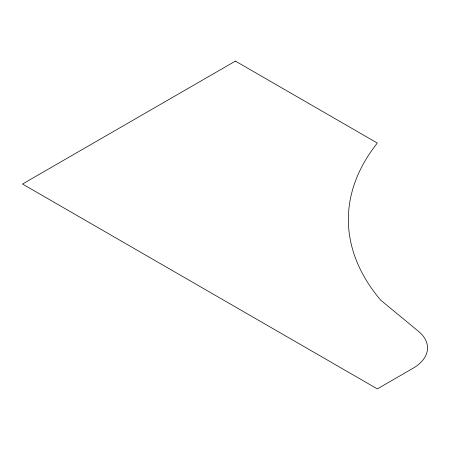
<?xml version="1.0" encoding="UTF-8"?>
<svg xmlns="http://www.w3.org/2000/svg" width="450" height="450" viewBox="0 0 450 450"><rect width="100%" height="100%" fill="white"/><g stroke="black" fill="none" stroke-linecap="round" stroke-linejoin="round"><path stroke-width="0.67" d="M235.406 61.11L22.5 184.028L377.342 388.89L412.824 368.404A50.181 28.974 0 0 0 418.455 331.307L380.773 300.223A317.385 183.24 0 0 1 377.342 143.055L235.406 61.11"/></g></svg>
